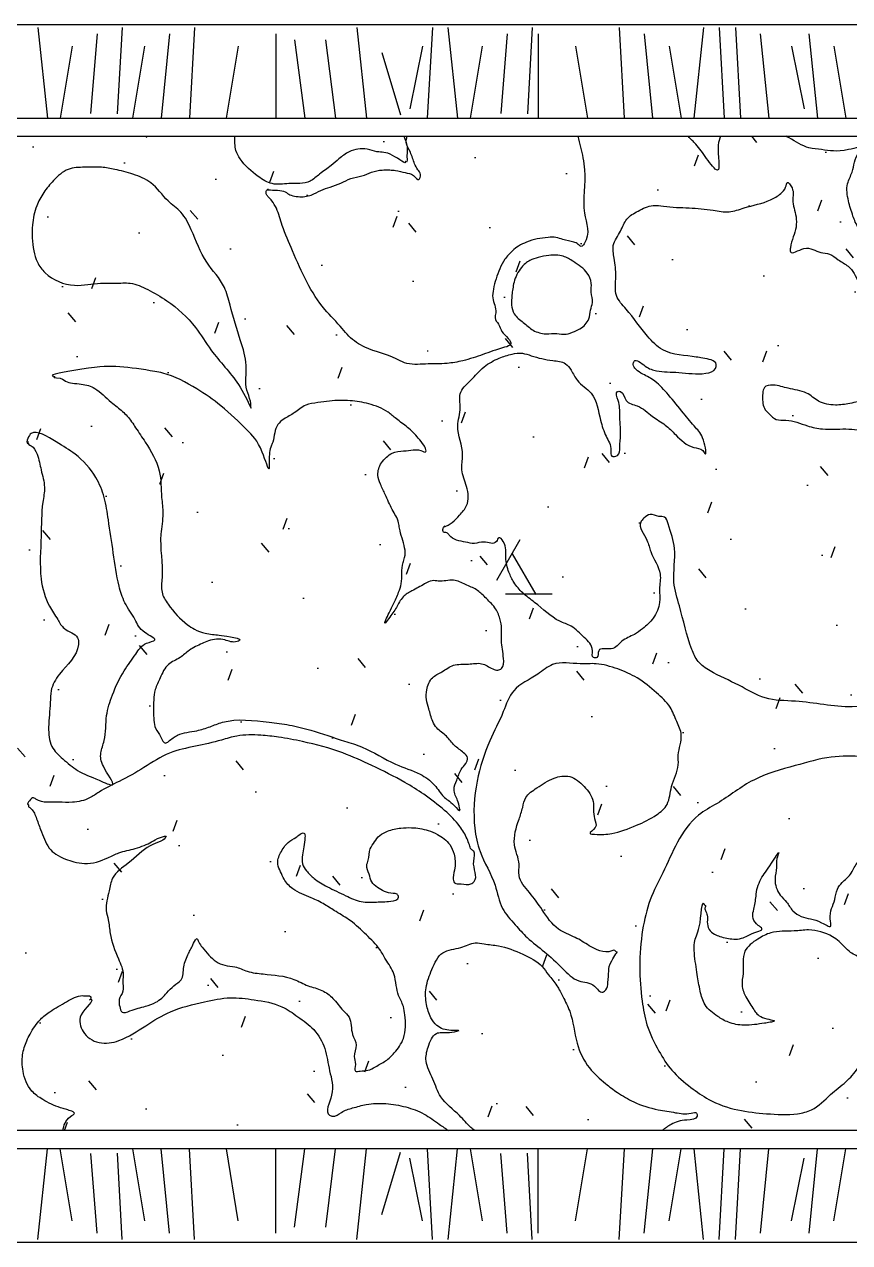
# Model space of a CAD drawing. Header units: millimetres. Extents: x 14385 to 129787, y 107826 to 186798.
# Drawn here: x 37729 to 39491, y 117964 to 120564 of the extents above; entities that cross this region are included whole.
import ezdxf

# ---------------------------------------------------------------- set-up
doc = ezdxf.new("R2010")
doc.units = ezdxf.units.MM
doc.header["$LTSCALE"] = 1000
doc.layers.add('FF-DB', color=144, linetype='Continuous')

# ---------------------------------------------------------------- blocks, each defined once
blk = doc.blocks.new('SFADAFSDAFSD')
at = {"color": 252, "linetype": 'Continuous'}
for points, knots in [([(1230699.7, 527564.7), (1230703.4, 527557.8), (1230707.8, 527545.8), (1230706.7, 527527.3), (1230706.6, 527520.6), (1230707.2, 527506.8), (1230702.7, 527511.7), (1230702.9, 527511.2), (1230707, 527502.1), (1230668.2, 527534.1), (1230647.6, 527528.6), (1230616.1, 527540.5), (1230585.5, 527536.1), (1230562.5, 527517.6), (1230542.9, 527499.9), (1230521, 527486.2), (1230495.8, 527461.3), (1230457.5, 527465.8), (1230418.7, 527459.2), (1230382.5, 527482.6), (1230355.5, 527505.9), (1230338.3, 527537.1), (1230339.1, 527554.5), (1230338.9, 527564.7)], [952.783785, 952.783785, 952.783785, 952.783785, 968.345044, 978.629735, 985.486202, 990.102044, 991.164137, 991.164137, 991.164137, 1011.110158, 1033.99451, 1048.138776, 1074.095879, 1091.938432, 1106.539548, 1126.776015, 1143.924848, 1174.137991, 1198.152394, 1220.398621, 1256.172554, 1269.589511, 1289.876184, 1289.876184, 1289.876184, 1289.876184]), ([(1231071.4, 527564.7), (1231075.6, 527549.5), (1231081.5, 527526), (1231090.1, 527471.3), (1231075.7, 527409.7), (1231100.5, 527354.5), (1231079.2, 527327.2), (1231071.7, 527335.7), (1231059, 527340.7), (1231042.1, 527343), (1231024.5, 527350.1), (1231005.7, 527348.7), (1230984.5, 527346.7), (1230963.4, 527339.6), (1230945.2, 527331.6), (1230929.6, 527319), (1230910.2, 527297.5), (1230898.6, 527268), (1230891.1, 527240.1), (1230887.5, 527215.2), (1230899.7, 527195.5), (1230892.5, 527175.4), (1230903.4, 527163.5), (1230908.6, 527146.2), (1230921.3, 527136.9), (1230933.1, 527119.3), (1230900.1, 527110.7), (1230871.5, 527099.7), (1230829.4, 527085.5), (1230788.4, 527078.5), (1230747, 527079.8), (1230708.4, 527075.8), (1230668.8, 527099.4), (1230624.5, 527106.9), (1230586.2, 527132.5), (1230561.7, 527163.6), (1230526.3, 527197.1), (1230490.6, 527253.7), (1230464.6, 527315.7), (1230441.3, 527367.8), (1230431.7, 527405.5), (1230420.2, 527425.3), (1230411.8, 527434.1), (1230406, 527440), (1230405.6, 527447.4), (1230406.8, 527449.9), (1230410.9, 527452.3), (1230410.3, 527452.1), (1230402.6, 527449.1), (1230444.4, 527452.9), (1230454.2, 527438.5), (1230479.1, 527434.8), (1230501.2, 527436.9), (1230521.9, 527449.9), (1230543.6, 527456.6), (1230565.5, 527463.6), (1230586.5, 527476.4), (1230610.1, 527478.5), (1230631, 527488.8), (1230651.3, 527493.5), (1230668.6, 527492.8), (1230685.3, 527492.6), (1230702.1, 527486.1), (1230719.5, 527485.6), (1230732.4, 527466.5), (1230737.8, 527484.7), (1230729, 527493.8), (1230720.7, 527509.5), (1230716.1, 527529.9), (1230702.8, 527548.5), (1230705.8, 527560.2), (1230707.2, 527564.7)], [766.44218, 766.44218, 766.44218, 766.44218, 797.948697, 814.962386, 876.751959, 920.288042, 925.926953, 930.992709, 938.323777, 954.229112, 964.459238, 975.701568, 991.298137, 1007.0018, 1019.990069, 1030.669111, 1046.923406, 1077.458141, 1092.445394, 1105.118847, 1126.601214, 1134.149227, 1144.201352, 1155.716766, 1168.977429, 1177.773399, 1187.829497, 1220.415957, 1250.342368, 1273.136745, 1303.791645, 1333.829597, 1346.817866, 1394.238855, 1422.169969, 1436.441806, 1473.231621, 1519.351716, 1568.790791, 1607.64994, 1633.410289, 1646.016726, 1652.977781, 1657.65999, 1662.364392, 1665.362528, 1666.541225, 1666.541225, 1666.541225, 1683.042851, 1700.878215, 1710.891859, 1729.774691, 1744.857314, 1758.783643, 1775.230811, 1790.736675, 1807.097639, 1821.625259, 1836.968984, 1848.211314, 1856.188374, 1870.162451, 1883.049711, 1892.41596, 1899.817826, 1907.77681, 1917.417223, 1934.895942, 1949.995893, 1959.043578, 1959.043578, 1959.043578, 1959.043578]), ([(1231376.5, 527564.7), (1231373.9, 527559.3), (1231366.9, 527535.7), (1231381.4, 527471.1), (1231342.7, 527521.5), (1231328, 527544.5), (1231312.5, 527558.8), (1231306.9, 527564.7)], [2315.566999, 2315.566999, 2315.566999, 2315.566999, 2327.852445, 2363.644327, 2386.252277, 2411.808031, 2427.642875, 2427.642875, 2427.642875, 2427.642875]), ([(1232046.3, 527564.7), (1232055.1, 527538.9), (1232067.2, 527480.9), (1232123.2, 527455.9), (1232153.8, 527403.1), (1232093, 527426.1), (1232062.3, 527404.6), (1232035.8, 527395.2), (1232006.3, 527392), (1231999.1, 527424), (1231983.7, 527454.2), (1231954.7, 527473.6), (1231928.9, 527492.8), (1231898.9, 527492.8), (1231863.1, 527486.8), (1231830.7, 527455.5), (1231812.4, 527413.8), (1231826.4, 527381.7), (1231821.8, 527355.9), (1231829.2, 527339.5), (1231845.5, 527326.6), (1231826.8, 527316.8), (1231800.8, 527325), (1231762, 527318.5), (1231725.2, 527328.7), (1231694.7, 527345.2), (1231670, 527365.5), (1231657.9, 527396.6), (1231648.6, 527427.3), (1231643.2, 527461), (1231662.2, 527493.7), (1231661.3, 527520.6), (1231689.2, 527547.6), (1231629.8, 527528.5), (1231603.8, 527536.1), (1231557.2, 527538.7), (1231534.7, 527555.3), (1231518.4, 527563.6), (1231516, 527564.7)], [1389.726692, 1389.726692, 1389.726692, 1389.726692, 1442.17261, 1501.811576, 1510.382283, 1543.619633, 1566.663805, 1590.917276, 1599.865786, 1620.467854, 1642.188139, 1670.33313, 1688.089518, 1704.75722, 1728.32823, 1759.105697, 1791.425573, 1810.967567, 1826.297154, 1840.58166, 1849.795579, 1854.403771, 1874.857528, 1904.259796, 1930.612765, 1949.484555, 1973.899672, 1992.192447, 2014.830458, 2039.13595, 2056.930597, 2086.837744, 2095.01975, 2115.63245, 2153.98324, 2172.061719, 2203.500814, 2208.6195, 2208.6195, 2208.6195, 2208.6195]), ([(1230816.7, 525656.4), (1230805.8, 525656.4), (1230789.2, 525656), (1230768.1, 525666.9), (1230755.4, 525686), (1230746.7, 525713.5), (1230745, 525750.2), (1230759.7, 525786.3), (1230778, 525828.8), (1230820.3, 525830), (1230847.9, 525846), (1230875.3, 525839.9), (1230910.2, 525837.5), (1230952.3, 525820.9), (1230991.4, 525801.2), (1231009.8, 525772.7), (1231027.4, 525753.5), (1231040.5, 525726.2), (1231061.4, 525687.4), (1231064.7, 525631.7), (1231091.3, 525577.1), (1231126.3, 525546.1), (1231158, 525522), (1231194.6, 525500.3), (1231236.9, 525487.4), (1231279.7, 525481.5), (1231303.8, 525476.3), (1231325.8, 525483.5), (1231327.8, 525465.8), (1231297.1, 525466.3), (1231273.4, 525459.1), (1231257.6, 525447.5), (1231251.1, 525442.7)], [0, 0, 0, 0, 21.813275, 32.152729, 46.154187, 66.074992, 89.881786, 117.107689, 145.457206, 172.490946, 193.756487, 206.440913, 226.944148, 263.929561, 296.368309, 311.350618, 330.814855, 348.35703, 371.530634, 418.221223, 457.352116, 489.536131, 510.542436, 537.207719, 573.973946, 598.844564, 621.267853, 628.972094, 633.229483, 648.967313, 672.248041, 688.150275, 688.150275, 688.150275, 688.150275]), ([(1229972, 525442.7), (1229974.1, 525453.8), (1229977.3, 525467.8), (1230001, 525480), (1229986.8, 525485.7), (1229977.8, 525488.1), (1229956.7, 525494.5), (1229932.1, 525505.9), (1229899.1, 525529.1), (1229885.3, 525565.7), (1229884.3, 525598.3), (1229890.1, 525625.1), (1229902.1, 525651.2), (1229920, 525678.6), (1229948.5, 525700.4), (1229977.9, 525716.2), (1230006.1, 525733.4), (1230022.6, 525729.5), (1230030.7, 525730.4), (1230031.8, 525726.4), (1230031, 525723.2), (1230029.2, 525721.7), (1230028.2, 525721)], [3122.910407, 3122.910407, 3122.910407, 3122.910407, 3145.496379, 3152.860335, 3159.244398, 3166.691178, 3174.137958, 3202.129915, 3221.621732, 3252.735858, 3275.722576, 3286.430989, 3307.268022, 3332.77958, 3351.073854, 3377.830847, 3401.926186, 3410.157334, 3413.487812, 3415.218183, 3417.474215, 3419.796384, 3419.796384, 3419.796384, 3419.796384]), ([(1230030, 525724), (1230042.9, 525722.6), (1230006.4, 525695.1), (1230007.8, 525671.4), (1230016.5, 525645.7), (1230049, 525625), (1230100.6, 525634.1), (1230147.1, 525666.3), (1230205, 525701.5), (1230267.6, 525716.5), (1230327.7, 525729.1), (1230383.5, 525721.6), (1230434.8, 525713.4), (1230474.6, 525685), (1230510.6, 525660), (1230534.3, 525618.1), (1230540.1, 525568.2), (1230555.4, 525525.3), (1230528.3, 525479.5), (1230552.8, 525471), (1230567.8, 525484.5), (1230591.9, 525491.4), (1230623.4, 525500.4), (1230662.3, 525501.9), (1230704, 525494.4), (1230743.6, 525480.5), (1230770.9, 525458.7), (1230789, 525447.5), (1230795.2, 525442.7)], [0, 0, 0, 0, 25.964401, 38.770034, 50.853425, 78.323966, 106.767398, 150.46894, 191.00981, 241.159023, 278.384484, 312.465028, 353.306202, 380.001422, 409.166811, 440.218847, 472.722106, 507.608324, 536.259328, 540.660823, 554.368567, 571.556518, 591.643036, 619.51718, 648.464896, 676.189368, 702.243618, 718.067887, 718.067887, 718.067887, 718.067887]), ([(1230851.4, 525442.7), (1230848.5, 525444.8), (1230836.8, 525454.4), (1230815.4, 525481.3), (1230776.8, 525507.4), (1230764, 525553.1), (1230743.3, 525586.6), (1230750.1, 525617.8), (1230757.5, 525637.5), (1230767.2, 525651), (1230782.5, 525652.8), (1230798.7, 525651), (1230811.1, 525654.5), (1230817.8, 525656.4)], [968.886866, 968.886866, 968.886866, 968.886866, 976.189226, 999.462664, 1037.088357, 1064.664273, 1092.354666, 1112.151009, 1125.019761, 1135.427774, 1142.570147, 1154.476709, 1168.07535, 1168.07535, 1168.07535, 1168.07535])]:
    blk.add_open_spline(points, degree=3, knots=knots, dxfattribs=at)
for points, start_tangent in [([(1230373.8, 526984.2), (1230346.8, 527035.2), (1230288.2, 527108.7), (1230255.2, 527156.7), (1230193.7, 527213.7), (1230153.1, 527237.7), (1230115.6, 527251.2), (1230084.1, 527251.2), (1230052.6, 527251.2), (1229997, 527246.7), (1229934, 527273.7), (1229917.5, 527296.2), (1229910, 527320.2), (1229907, 527375.7), (1229916, 527416.2), (1229931, 527444.7), (1229952, 527470.2), (1229983.5, 527494.2), (1230018.1, 527498.7), (1230054.1, 527498.7), (1230082.6, 527494.2), (1230121.6, 527483.7), (1230159.7, 527465.5), (1230196.7, 527426.8), (1230223.7, 527402.7), (1230246.2, 527365.2), (1230279.2, 527296.2), (1230316.7, 527242.2), (1230328.8, 527204.7), (1230351.3, 527128.2), (1230363.3, 527075.7), (1230364.8, 527023.2), (1230372.3, 526999.2), (1230373.8, 526984.2)], (-0.707354, 0.706859)), ([(1230784.6, 526730.5), (1230803.3, 526740.7), (1230818.6, 526756.1), (1230834, 526776.5), (1230834, 526817.3), (1230823.8, 526853.1), (1230825.5, 526883.7), (1230815.2, 526946.7), (1230820.3, 526985.8), (1230820.3, 527014.8), (1230842.5, 527043.7), (1230871.4, 527072.6), (1230903.8, 527091.3), (1230931.1, 527099.9), (1230953.2, 527101.6), (1230971.9, 527096.5), (1231017.9, 527086.2), (1231045.2, 527079.4), (1231057.1, 527065.8), (1231070.7, 527043.7), (1231099.7, 527016.5), (1231120.1, 526958.6), (1231132, 526924.6), (1231142.3, 526893.9), (1231144, 526882), (1231155.9, 526883.7), (1231161, 526900.7), (1231162.7, 526928), (1231161, 526970.5), (1231157.6, 527001.1), (1231155.9, 527019.9), (1231162.7, 527019.9), (1231174.6, 527001.1), (1231198.5, 526989.2), (1231230.8, 526967.1), (1231258.1, 526948.4), (1231280.2, 526928), (1231319.4, 526900.7), (1231338.1, 526893.9), (1231343.2, 526887.1), (1231339.8, 526916), (1231322.8, 526943.3), (1231297.2, 526973.9), (1231264.9, 527013.1), (1231235.9, 527042), (1231210.4, 527057.3), (1231195.1, 527067.5), (1231189.9, 527077.7), (1231191.6, 527084.5), (1231215.5, 527074.3), (1231239.3, 527064.1), (1231287, 527060.7), (1231344.9, 527059), (1231365.4, 527069.2), (1231367.1, 527077.7), (1231338.1, 527091.3), (1231324.5, 527093.7), (1231252.9, 527109), (1231220.6, 527137.9), (1231174.6, 527195.8), (1231154.2, 527224.7), (1231152.5, 527265.6), (1231149, 527304.7), (1231147.3, 527332), (1231162.7, 527362.6), (1231176.3, 527388.1), (1231200.1, 527405.2), (1231232.5, 527417.1), (1231254.6, 527415.4), (1231309.1, 527412), (1231360.2, 527406.9), (1231394.3, 527403.4), (1231426.7, 527412), (1231482.9, 527429), (1231505, 527442.6), (1231515.2, 527456.2), (1231518.6, 527466.4), (1231528.9, 527454.5), (1231530.6, 527429), (1231537.4, 527393.2), (1231537.4, 527371.1), (1231525.5, 527326.9), (1231525.5, 527318.3), (1231554.4, 527325.2), (1231590.2, 527316.6), (1231608.9, 527313.2), (1231627.6, 527301.3), (1231648.6, 527287.3), (1231670.7, 527253.3), (1231687.8, 527207.3), (1231706.5, 527166.5), (1231737.2, 527146.1), (1231755.9, 527137.6), (1231774.6, 527125.6), (1231796.8, 527123.9), (1231795.1, 527115.4), (1231779.7, 527110.3), (1231767.8, 527110.3), (1231766.1, 527093.3), (1231744, 527057.6), (1231715, 527016.7), (1231686.1, 527003.1), (1231652, 526994.6), (1231621.4, 526991.2), (1231585.6, 526999.7), (1231560, 527016.7), (1231520.9, 527026.9), (1231488.5, 527033.7), (1231469.8, 527028.6), (1231466.4, 527016.7), (1231466.4, 526998), (1231469.8, 526984.4), (1231480, 526972.5), (1231495.3, 526960.6), (1231515.8, 526958.8), (1231561.7, 526946.9), (1231594.1, 526940.1), (1231643.5, 526940.1), (1231669, 526938.4), (1231704.8, 526933.3), (1231750.8, 526914.6), (1231774.6, 526902.7), (1231786.6, 526889.1), (1231815.6, 526859.5), (1231834.3, 526820.4), (1231856.4, 526771), (1231861.5, 526728.5), (1231859.8, 526704.7), (1231866.7, 526662.1), (1231868.4, 526577), (1231861.5, 526410.2), (1231859.8, 526381.3), (1231871.8, 526348.9), (1231873.5, 526340.4), (1231866.7, 526331.9), (1231841.1, 526333.6), (1231790, 526338.7), (1231759.4, 526347.2), (1231657.2, 526347.2), (1231536.2, 526359.1), (1231471.5, 526366), (1231415.3, 526393.2), (1231354, 526423.8), (1231328.4, 526444.2), (1231314.8, 526469.8), (1231288.5, 526562.4), (1231276.8, 526612.9), (1231278.1, 526685.2), (1231264.7, 526737.4), (1231256.7, 526752.1), (1231244.6, 526753.5), (1231225.9, 526757.5), (1231212.5, 526749.5), (1231205.8, 526741.4), (1231219.2, 526702.6), (1231227.2, 526678.5), (1231247.3, 526630.3), (1231246, 526598.2), (1231246, 526570), (1231232.6, 526536.6), (1231209.8, 526513.8), (1231192.4, 526501.8), (1231165.6, 526487), (1231142.8, 526471), (1231116, 526466.9), (1231112, 526452.2), (1231105.3, 526452.2), (1231102.6, 526466.9), (1231085.2, 526495.1), (1231057, 526519.2), (1231032.9, 526529.9), (1230979.3, 526570), (1230953.9, 526590.1), (1230935.1, 526612.9), (1230924.4, 526634.3), (1230917.7, 526665.1), (1230912.3, 526699.9), (1230903, 526708), (1230897.6, 526699.9), (1230870.8, 526698.6), (1230850.7, 526695.9), (1230831.9, 526698.6), (1230797.1, 526713.3), (1230791.7, 526718.7), (1230785, 526720), (1230783.7, 526728), (1230786.4, 526732.1), (1230787.7, 526733.4)], (-0.997161, 0.075294)), ([(1230930.7, 527225.5), (1230935.3, 527253.1), (1230951.2, 527285), (1230969.1, 527299.9), (1230987.1, 527306.1), (1231009.7, 527310.6), (1231040.1, 527308.7), (1231062, 527297.5), (1231091.7, 527272.5), (1231100.2, 527251.5), (1231100.2, 527232), (1231102.6, 527210.1), (1231098.7, 527193.8), (1231094.8, 527175.1), (1231076.1, 527154), (1231064.3, 527148.5), (1231046.4, 527142.3), (1231026.9, 527143.9), (1231003.5, 527143.1), (1230976.2, 527150.9), (1230955.1, 527167.3), (1230935.6, 527186), (1230930.1, 527204.7), (1230930.7, 527225.5)], (-0.447464, -0.894302))]:
    blk.add_spline(points, degree=3, dxfattribs=dict(at, start_tangent=start_tangent))
for points, start_tangent, end_tangent in [([(1229953.8, 527052), (1230012.1, 527067.6), (1230093.5, 527073), (1230168.1, 527062.8), (1230185.2, 527059.4), (1230257.8, 527025.5), (1230309.4, 526989.5), (1230364.3, 526938.7), (1230397.6, 526890.6), (1230412.5, 526856), (1230412.5, 526871.6), (1230417.2, 526905.5), (1230419.9, 526912.3), (1230430.8, 526949.6), (1230443.7, 526961.1), (1230466.1, 526974.6), (1230490.5, 526990.9), (1230516.3, 526996.3), (1230541.4, 526999.7), (1230585.4, 527000.4), (1230625, 526993.7), (1230666.4, 526976), (1230684, 526961.8), (1230707.8, 526943.5), (1230730.8, 526920.5), (1230742.4, 526905.5), (1230747.1, 526895.4), (1230747.1, 526892), (1230736.2, 526894), (1230720, 526895.4), (1230699.6, 526893.3), (1230675.2, 526888.6), (1230663, 526879.8), (1230652.1, 526867.6), (1230644.7, 526841.8), (1230650.1, 526822.2), (1230660.3, 526800.2), (1230675.2, 526768.3), (1230688.8, 526739.9), (1230690.8, 526728.4), (1230696.2, 526707.3), (1230701.7, 526665.8), (1230698.3, 526654.9), (1230694.2, 526609.5), (1230688.8, 526591.9), (1230677.9, 526566.8), (1230668.4, 526547.8), (1230659.6, 526525.5), (1230667.1, 526535), (1230684, 526559.4), (1230698.3, 526581.7), (1230717.3, 526594.6), (1230744.4, 526609.5), (1230760.7, 526616.3), (1230773.6, 526615.6), (1230789.8, 526616.3), (1230806.2, 526617.4), (1230831.8, 526608), (1230854.9, 526597), (1230873.6, 526580.8), (1230894.1, 526558.6), (1230905.2, 526535.5), (1230908.6, 526513.4), (1230908.6, 526488.6), (1230912.9, 526450.3), (1230908.6, 526428.9), (1230900.9, 526425.5), (1230889.8, 526428.1), (1230866, 526439.2), (1230837.8, 526438.3), (1230806.2, 526435.8), (1230781.4, 526421.9), (1230760.9, 526409.1), (1230749, 526383.5), (1230748.2, 526362.7), (1230753.3, 526343.1), (1230761.9, 526315.8), (1230770.4, 526302.2), (1230790.9, 526284.3), (1230808, 526264.7), (1230827.6, 526249.3), (1230836.1, 526238.2), (1230822.5, 526213.5), (1230813.1, 526190.4), (1230807.1, 526170.8), (1230814.8, 526146.9), (1230819.1, 526131.6), (1230819.9, 526126.5), (1230807.1, 526136.7), (1230784.9, 526155.5), (1230765.3, 526180.2), (1230734.6, 526203.2), (1230682.5, 526224.6), (1230610.8, 526261.2), (1230573.2, 526274), (1230501.5, 526297.1), (1230455.5, 526308.2), (1230412.4, 526314.1), (1230312.5, 526314.1), (1230286.1, 526304.7), (1230257.9, 526296.2), (1230216.9, 526286.8), (1230197.3, 526273.2), (1230191.3, 526269.8), (1230181.1, 526282.6), (1230170, 526301.3), (1230165.7, 526338), (1230169.1, 526384.1), (1230179.4, 526408.8), (1230197.3, 526437.8), (1230222.1, 526452.3), (1230241.7, 526467.7), (1230269, 526482.2), (1230282.7, 526488.1), (1230317.7, 526489.8), (1230344.1, 526486.4), (1230349.2, 526489), (1230329.6, 526496.7), (1230305.7, 526500.1), (1230275.8, 526504.3), (1230252.8, 526512.9), (1230238.3, 526522.2), (1230196.5, 526566.2), (1230183.6, 526591.8), (1230183.6, 526622.5), (1230181.1, 526715.5), (1230185.4, 526759.8), (1230182.8, 526793.9), (1230177.7, 526850.7), (1230147.8, 526912.1), (1230127.3, 526942.8), (1230109.4, 526967.5), (1230088, 526987.1), (1230075.2, 526997.4), (1230040, 527026.6), (1230011, 527036), (1229977.7, 527041.9), (1229958.1, 527049.6), (1229953, 527051.3), (1229953.8, 527052)], (-0.982607, 0.185695), (-0.982607, 0.185695)), ([(1229897.2, 526909.2), (1229897.2, 526919.8), (1229904.3, 526930.4), (1229957.4, 526912.7), (1229998.1, 526886.2), (1230042.4, 526836.6), (1230060.1, 526794.1), (1230069, 526746.4), (1230079.6, 526675.6), (1230092, 526604.8), (1230104.4, 526569.4), (1230125.6, 526534), (1230146.9, 526505.7), (1230168.1, 526489.8), (1230150.4, 526482.7), (1230127.4, 526459.7), (1230102.6, 526423.9), (1230077.8, 526372.5), (1230065.4, 526328.3), (1230060.1, 526275.2), (1230053, 526248.7), (1230058.3, 526220.4), (1230077.8, 526181), (1230049.5, 526190.3), (1230003.4, 526211.5), (1229971.6, 526236.3), (1229948.5, 526262.8), (1229941.5, 526303.5), (1229945, 526356.6), (1229946.8, 526381.4), (1229964.5, 526416.8), (1230005.2, 526480.5), (1230003.4, 526494.6), (1229975.1, 526514.1), (1229960.9, 526533.6), (1229943.2, 526561.9), (1229925.5, 526620.3), (1229925.5, 526711.2), (1229929.1, 526783.7), (1229932.6, 526815.6), (1229925.5, 526852.7), (1229916.7, 526886.3), (1229904.3, 526904), (1229898.1, 526909), (1229896.9, 526913.3), (1229897.2, 526909.2)], (-0.995932, -0.09011), (-0.995932, -0.09011)), ([(1231155, 525822.9), (1231143.8, 525805.3), (1231137.4, 525783), (1231135.9, 525759), (1231131.1, 525743.1), (1231124.7, 525738.3), (1231107.1, 525751), (1231073.6, 525762.2), (1231038.4, 525789.3), (1231000.1, 525824.4), (1230963.4, 525854.8), (1230937.8, 525881.9), (1230910.7, 525917), (1230894.7, 525966.5), (1230862.8, 526038.3), (1230851.6, 526087.9), (1230856.4, 526188.5), (1230883.6, 526274.7), (1230912.3, 526336.9), (1230934.7, 526381.6), (1230985.8, 526416.7), (1231017.7, 526437.4), (1231076.8, 526439), (1231110.3, 526439), (1231156.6, 526427.9), (1231198.2, 526408.7), (1231239.7, 526376.8), (1231268.4, 526346.5), (1231282.8, 526316.1), (1231292.4, 526287.4), (1231286, 526244.3), (1231286, 526223.6), (1231271.6, 526177.3), (1231262, 526139), (1231239.7, 526116.7), (1231196.6, 526094.3), (1231143.9, 526076.8), (1231107.1, 526075.2), (1231097.6, 526076.8), (1231108.7, 526089.5), (1231107.1, 526108.7), (1231104, 526145.4), (1231084.8, 526177.3), (1231054.4, 526198.1), (1231020.9, 526194.9), (1230984.2, 526174.1), (1230960.2, 526153.4), (1230953.8, 526132.6), (1230945.9, 526107.1), (1230936.3, 526052.8), (1230945.9, 526011.3), (1230945.9, 525987.4), (1230968.2, 525950.7), (1230995.4, 525914), (1231030.5, 525872.5), (1231065.6, 525855), (1231096, 525837.4), (1231143.9, 525826.2), (1231152.8, 525825.3), (1231155, 525822.9)], (0.526119, 0.850411), (0.526119, 0.850411)), ([(1229898.1, 526138.5), (1229907.3, 526152.7), (1229914.1, 526150.2), (1229938.4, 526143.5), (1229962.8, 526143.5), (1229992.2, 526143.5), (1230029.1, 526152.7), (1230049.3, 526165.3), (1230092.1, 526188), (1230145.1, 526217.6), (1230199.7, 526248.6), (1230255.1, 526262.9), (1230310.6, 526276.3), (1230343.5, 526284.8), (1230394.7, 526286.5), (1230432.5, 526282.3), (1230483.7, 526273), (1230569.4, 526248.7), (1230631.6, 526221.8), (1230702.2, 526185.7), (1230742.5, 526160.5), (1230787, 526126.1), (1230819.8, 526091.7), (1230834.9, 526065.7), (1230839.9, 526052.3), (1230844.1, 526043), (1230849.1, 526038.9), (1230849.1, 526017.9), (1230850, 525974.2), (1230843.3, 525969.2), (1230822.3, 525969.2), (1230808, 525971.7), (1230805.5, 525982.6), (1230808.8, 526003.6), (1230807.2, 526033), (1230797.9, 526053.1), (1230771.9, 526074.9), (1230751.7, 526083.3), (1230716.5, 526089.2), (1230693.8, 526088.4), (1230665.2, 526081.7), (1230648.4, 526072.4), (1230637.5, 526059), (1230628.3, 526043.9), (1230624.1, 526019.6), (1230620.7, 526008.6), (1230625.8, 525990.2), (1230631.6, 525973.4), (1230643.4, 525961.6), (1230658.5, 525953.3), (1230677, 525949.1), (1230685.4, 525947.4), (1230688.7, 525940.7), (1230671.9, 525932.3), (1230641.7, 525930.6), (1230609, 525931.4), (1230576.2, 525944), (1230536.7, 525963.3), (1230508.2, 525980.9), (1230492.2, 525996.9), (1230483.8, 526012), (1230483.8, 526031.3), (1230486.4, 526048.1), (1230488.9, 526068.2), (1230488.9, 526074.1), (1230488, 526076.6), (1230471.2, 526069.9), (1230452.8, 526057.3), (1230436.8, 526035.5), (1230430.9, 526011.2), (1230436.8, 525995.2), (1230444.4, 525979.3), (1230462.9, 525958.8), (1230502.3, 525939.5), (1230530.9, 525925.2), (1230555.3, 525910.1), (1230585.5, 525890.8), (1230619.9, 525860.4), (1230648.5, 525829.3), (1230661.1, 525808.4), (1230678.7, 525777.3), (1230683.8, 525752.1), (1230688.8, 525731.2), (1230698.9, 525707.7), (1230702.2, 525689.8), (1230698.9, 525639.4), (1230679.6, 525608.4), (1230661.1, 525591.6), (1230639.2, 525579), (1230623.3, 525571.4), (1230606.5, 525569.8), (1230596.4, 525569.8), (1230596.4, 525584), (1230593.9, 525600.8), (1230598.1, 525625.1), (1230590.5, 525647.8), (1230583, 525684.7), (1230570.4, 525699), (1230548.5, 525725), (1230525, 525741.8), (1230495.6, 525751.9), (1230465.4, 525765.3), (1230399.9, 525777), (1230365.5, 525782.9), (1230339.4, 525792.1), (1230317.4, 525795.5), (1230283.8, 525817.3), (1230269.5, 525834.1), (1230262, 525845), (1230258.6, 525852.6), (1230251.1, 525842.5), (1230240.2, 525820.7), (1230230.1, 525792.2), (1230224.2, 525764.5), (1230209.1, 525751.9), (1230194, 525736.8), (1230170.4, 525716.6), (1230148.6, 525708.3), (1230115, 525698.2), (1230098.2, 525695.7), (1230093.2, 525707.4), (1230092.3, 525722.5), (1230099.9, 525740.1), (1230099.9, 525762.8), (1230100.7, 525775.4), (1230090.6, 525809.2), (1230073, 525863.7), (1230068.8, 525892.3), (1230064.6, 525912.4), (1230070.5, 525954.4), (1230078, 525981.2), (1230111.5, 526013.8), (1230158.6, 526050.5), (1230179.3, 526059.9), (1230190.6, 526067.4), (1230192.5, 526070.2), (1230180.2, 526068.4), (1230161.4, 526058.9), (1230126.5, 526044.8), (1230091.7, 526035.4), (1230068.1, 526025), (1230018.2, 526012.8), (1229995.6, 526016.6), (1229977.7, 526022.2), (1229957, 526032.6), (1229942.8, 526045.8), (1229932.5, 526064.6), (1229924, 526085.3), (1229914.6, 526111.7), (1229902.4, 526131.3), (1229899.6, 526133.2), (1229898.2, 526134.5), (1229898.1, 526138.5)], (-0.907661, -0.419705), (-0.907661, -0.419705)), ([(1231341.1, 525925), (1231330.8, 525877.3), (1231320.4, 525844.1), (1231320.4, 525821.3), (1231326.6, 525775.6), (1231332.8, 525740.4), (1231343.2, 525711.3), (1231370.2, 525686.4), (1231393, 525674), (1231426.2, 525667.7), (1231469.8, 525671.9), (1231482.3, 525674), (1231490.6, 525676), (1231465.7, 525684.3), (1231447, 525700.9), (1231430.4, 525727.9), (1231422.1, 525752.8), (1231424.2, 525777.7), (1231428.3, 525825.4), (1231456, 525851.5), (1231483.5, 525864.8), (1231533.6, 525868.8), (1231564.2, 525870.9), (1231615.3, 525856.6), (1231629.5, 525846.4), (1231654, 525822.9), (1231676.5, 525808.6), (1231687.7, 525786.2), (1231695, 525729.8), (1231698, 525689), (1231690.9, 525625.7), (1231669.4, 525575.7), (1231643.9, 525547.1), (1231611.2, 525519.6), (1231570.4, 525486.9), (1231540.8, 525478.8), (1231474.4, 525478.8), (1231413.2, 525486.9), (1231350.9, 525509.4), (1231313.1, 525534.9), (1231272.3, 525571.6), (1231244.7, 525612.4), (1231219.2, 525668.5), (1231208.9, 525718.9), (1231203.8, 525792.4), (1231209.9, 525870.9), (1231226.2, 525935.2), (1231252.8, 525992.7), (1231284.4, 526058), (1231329.4, 526116.1), (1231368.7, 526140.8), (1231447, 526190.9), (1231535.7, 526221.7), (1231612.8, 526239.7), (1231750.2, 526233.3), (1231853, 526217.9), (1231920.9, 526191.6), (1231991.2, 526147.4), (1232044.5, 526096.4), (1232077.6, 526062.1), (1232147.9, 525997.6), (1232200, 525950), (1232261.3, 525875.2), (1232317.7, 525824.1), (1232346.3, 525797.9), (1232374.2, 525780.4), (1232381.3, 525775.6), (1232378.9, 525766.1), (1232371, 525758.2), (1232347.9, 525753.4), (1232330.4, 525748.6), (1232314.5, 525738.3), (1232301.8, 525725.6), (1232289.8, 525708.7), (1232285.1, 525691.2), (1232281.1, 525674.5), (1232277.9, 525640.4), (1232285.9, 525613.4), (1232292.2, 525604.6), (1232289, 525598.3), (1232278.7, 525601.4), (1232266, 525604.6), (1232245.3, 525605.4), (1232220.7, 525603.8), (1232191.2, 525592.7), (1232149.9, 525579.2), (1232077.5, 525540.3), (1232048.9, 525519.6), (1232028.2, 525514), (1232000.4, 525514), (1231960.6, 525509.3), (1231915.3, 525523.6), (1231896.2, 525529.9), (1231874.8, 525545), (1231832.6, 525610.2), (1231786.5, 525676.9), (1231776.2, 525687.2), (1231778.6, 525696.8), (1231780.1, 525703.1), (1231789.7, 525703.1), (1231812, 525705.5), (1231828.7, 525707.9), (1231865.2, 525722.2), (1231893.1, 525746.8), (1231918.5, 525777.8), (1231951.9, 525801.9), (1231975.8, 525815.4), (1232001.2, 525827.4), (1232019.5, 525831.3), (1232056.9, 525833.7), (1232082.3, 525832.9), (1232101.4, 525825.8), (1232115.7, 525822.6), (1232121.3, 525821.8), (1232122.9, 525835.3), (1232121.3, 525864.7), (1232118.9, 525891.7), (1232107.8, 525902.1), (1232087.1, 525915.6), (1232072, 525929.1), (1232057.7, 525933.8), (1232033.8, 525927.5), (1232015.5, 525925.1), (1231991.7, 525880.6), (1231972.6, 525854.4), (1231955.9, 525837.7), (1231907.4, 525805.1), (1231873.2, 525788.4), (1231825.3, 525789.3), (1231794.3, 525793.3), (1231755.3, 525808.3), (1231729.1, 525829), (1231714.8, 525849.7), (1231705.2, 525875.9), (1231690.9, 525903.7), (1231677.4, 525922.8), (1231678.2, 525933.1), (1231680.6, 525937.9), (1231700.5, 525937.1), (1231728.3, 525946), (1231756.9, 525969.9), (1231787.1, 526004.8), (1231801.4, 526023.9), (1231817.3, 526042.2), (1231837.2, 526054.1), (1231844.4, 526066.8), (1231824.5, 526069.2), (1231803, 526066), (1231762.5, 526056.5), (1231725.9, 526044.5), (1231700.5, 526031.8), (1231667.1, 526012.8), (1231653.5, 525989.7), (1231636, 525972.2), (1231625.7, 525957.9), (1231620.1, 525935.7), (1231610.6, 525894.4), (1231611.4, 525879.3), (1231592, 525886.5), (1231548.2, 525900), (1231530.7, 525911.9), (1231517.2, 525930.2), (1231503.7, 525945.3), (1231492.6, 525979.4), (1231495.8, 526004.1), (1231496.6, 526023.1), (1231500.5, 526035.8), (1231485.4, 526013.6), (1231462.4, 525979.4), (1231455.2, 525961.9), (1231452, 525942.9), (1231447.3, 525915.1), (1231444.9, 525900), (1231452.8, 525884.1), (1231461.6, 525876.9), (1231464.7, 525873.7), (1231453.6, 525866.6), (1231433.7, 525858.6), (1231421, 525853.1), (1231404.3, 525851.5), (1231374.9, 525857.1), (1231363, 525861.8), (1231351.8, 525872.2), (1231347.9, 525888), (1231347.9, 525902.3), (1231343.9, 525912.7), (1231343.1, 525919), (1231343.9, 525923), (1231341.1, 525925)], (-0.301725, 0.953395), (-0.301725, 0.953395))]:
    blk.add_spline(points, degree=3, dxfattribs=dict(at, start_tangent=start_tangent, end_tangent=end_tangent))
blk = doc.blocks.new('A$C50BB678B')
at = {"linetype": 'ByBlock', "ltscale": 3000}
h = blk.add_hatch(dxfattribs=at)
h.set_pattern_fill('CONC1', color=8, scale=200, style=0)
h.set_pattern_definition([(35, (-1170844.2, -526341.81), (-31.151578, 149.095872), [0, -200]), (0, (-1170844.2, -526341.8), (800, 1385.6), [100, -1500]), (60, (-1170844.2, -526341.8), (-799.9648, 1385.6203), [100, -1500]), (120, (-1170744.2, -526341.8), (-1599.9648, 0.0203), [100, -1500]), (70, (-1170844.2, -526341.8), (-263.113934, 95.76564), [25, -318]), (130, (-1170819.2, -526341.8), (-260.45511, -218.54779), [25, -296])])
h.paths.add_polyline_path([(-5784.8, 1222.9), (5937.4, 1222.9), (5937.4, -899.1), (-5784.8, -899.1)])
at = {"color": 8}
for p, q in [((-2082.4, 1455.2), (-2062, 1261.9)), ((-1955.9, 1441.9), (-1969.6, 1271.5)), ((-1902.6, 1455.2), (-1912.8, 1271.2)), ((-1801.1, 1441.9), (-1819.1, 1261.9)), ((-1747.8, 1455.2), (-1758.5, 1261.9)), ((-1574.4, 1441.9), (-1574.4, 1261.9)), ((-1401.1, 1455.2), (-1380.8, 1261.9)), ((-1239.9, 1455.2), (-1250.7, 1261.9)), ((-1206.7, 1455.2), (-1186.3, 1261.9)), ((-1080.1, 1441.9), (-1093.9, 1271.5)), ((-1026.8, 1455.2), (-1037.1, 1271.2)), ((-1014.2, 1441.9), (-1014.2, 1261.9)), ((-840.8, 1455.2), (-830.1, 1261.9)), ((-787.5, 1441.9), (-769.5, 1261.9)), ((-661, 1455.2), (-681.4, 1261.9)), ((-627.7, 1455.2), (-617, 1261.9)), ((-592.9, 1455.2), (-582.2, 1261.9)), ((-539.6, 1441.9), (-521.6, 1261.9)), ((-435.8, 1441.9), (-417.8, 1261.9)), ((-2009.1, 1415.2), (-2034.7, 1261.9)), ((-1854.3, 1415.2), (-1879.9, 1261.9)), ((-1654.4, 1415.2), (-1680, 1261.9)), ((-1534.5, 1428.5), (-1512.3, 1261.9)), ((-1467.8, 1428.5), (-1447, 1261.9)), ((-1261.2, 1415.2), (-1287.8, 1281.9)), ((-1133.4, 1415.2), (-1158.9, 1261.9)), ((-934.2, 1415.2), (-908.6, 1261.9)), ((-734.3, 1415.2), (-708.7, 1261.9)), ((-473, 1415.2), (-446.3, 1281.9)), ((-382.5, 1415.2), (-357, 1261.9)), ((-1347.8, 1401.9), (-1307.8, 1268.5)), ((-2082.2, -1131.5), (-2061.9, -938.1)), ((-2009, -1091.5), (-2034.5, -938.1)), ((-1955.7, -1118.1), (-1969.4, -947.8)), ((-1902.4, -1131.5), (-1912.6, -947.5)), ((-1854.2, -1091.5), (-1879.7, -938.1)), ((-1800.9, -1118.1), (-1818.9, -938.1)), ((-1747.6, -1131.5), (-1758.4, -938.1)), ((-1654.3, -1091.5), (-1679.8, -938.1)), ((-1574.3, -1118.1), (-1574.3, -938.1)), ((-1534.3, -1104.8), (-1512.1, -938.1)), ((-1467.7, -1104.8), (-1446.8, -938.1)), ((-1401, -1131.5), (-1380.6, -938.1)), ((-1347.7, -1078.1), (-1307.7, -944.8)), ((-1261, -1091.5), (-1287.7, -958.1)), ((-1239.8, -1131.5), (-1250.5, -938.1)), ((-1206.5, -1131.5), (-1186.2, -938.1)), ((-1133.2, -1091.5), (-1158.8, -938.1)), ((-1080, -1118.1), (-1093.7, -947.8)), ((-1026.7, -1131.5), (-1036.9, -947.5)), ((-1014, -1118.1), (-1014, -938.1)), ((-934, -1091.5), (-908.5, -938.1)), ((-840.7, -1131.5), (-829.9, -938.1)), ((-787.4, -1118.1), (-769.4, -938.1)), ((-734.1, -1091.5), (-708.6, -938.1)), ((-660.9, -1131.5), (-681.2, -938.1)), ((-627.6, -1131.5), (-616.8, -938.1)), ((-592.8, -1131.5), (-582, -938.1)), ((-539.5, -1118.1), (-521.5, -938.1)), ((-472.8, -1091.5), (-446.2, -958.1)), ((-435.6, -1118.1), (-417.6, -938.1)), ((-382.4, -1091.5), (-356.8, -938.1))]:
    blk.add_line(p, q, dxfattribs=at)
at = {"color": 2, "linetype": 'ByBlock', "ltscale": 3000}
blk.add_lwpolyline([(-6023.8, 1461.9), (6176.4, 1461.9), (6176.4, -1138.1), (-6023.8, -1138.1)], close=True, dxfattribs=at)
at = {"color": 8, "linetype": 'ByBlock', "ltscale": 3000}
for points in [[(-5823.8, 1261.9), (5976.4, 1261.9), (5976.4, -938.1), (-5823.8, -938.1)], [(-5784.8, 1222.9), (5937.4, 1222.9), (5937.4, -899.1), (-5784.8, -899.1)]]:
    blk.add_lwpolyline(points, close=True, dxfattribs=at)
at = {"color": 8, "linetype": 'ByBlock'}
blk.add_blockref('SFADAFSDAFSD', (-1232000.8, -526341.8), dxfattribs=at)

msp = doc.modelspace()

# ---------------------------------------------------------------- block references
at = {"layer": 'FF-DB'}
msp.add_blockref('A$C50BB678B', (39840.2, 119102.2), dxfattribs=at)

doc.saveas('drawing.dxf')
